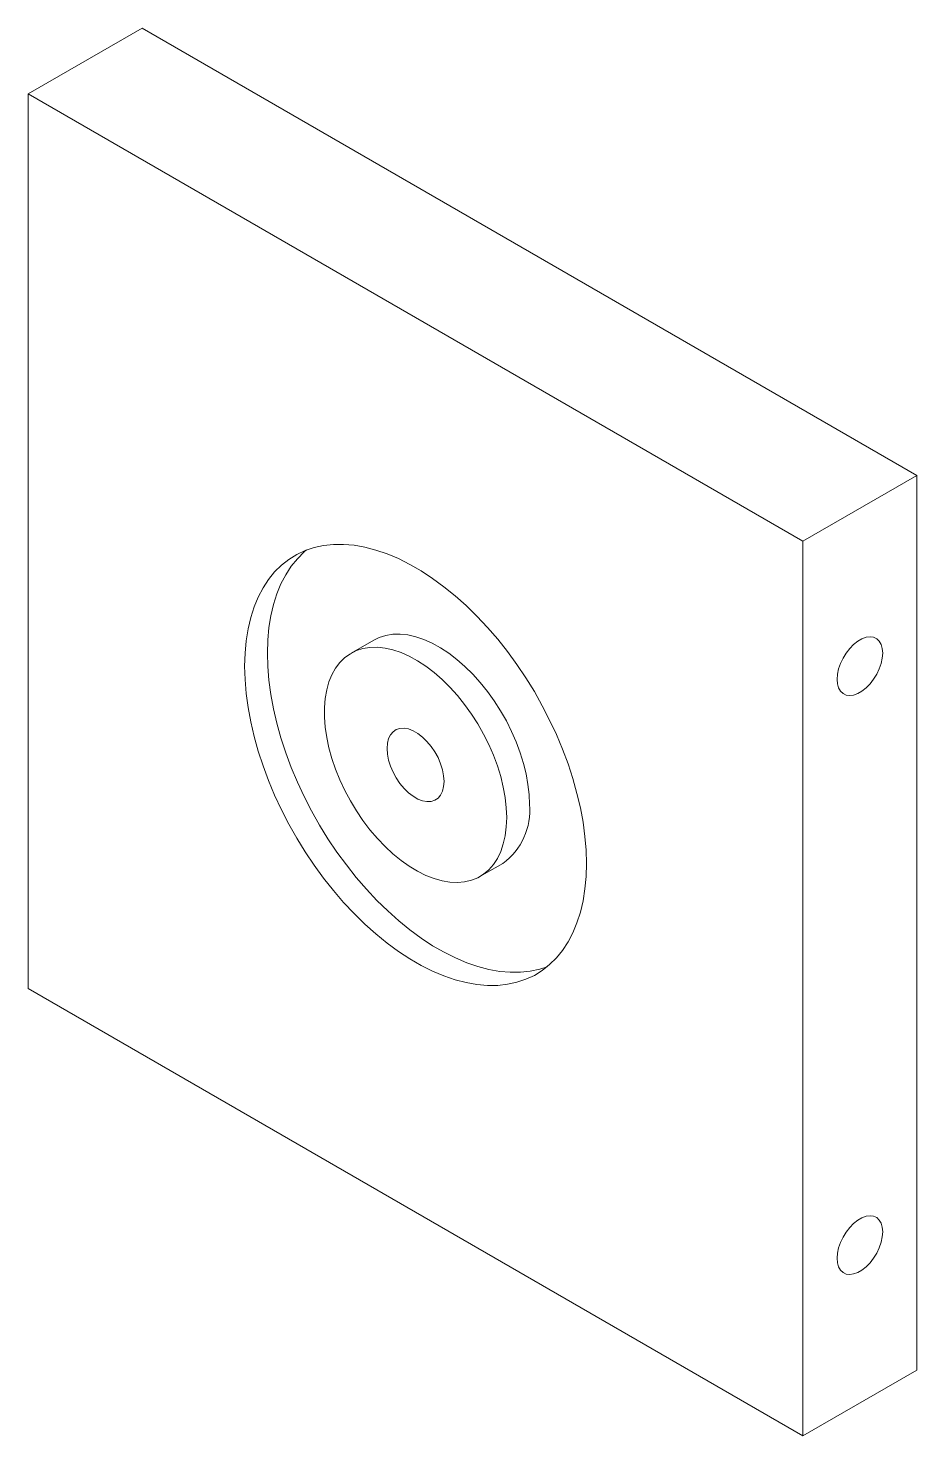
# Paper-space layout '_Isométrica' of a CAD drawing. Header units: millimetres. Extents: x -13.8 to 13.8, y -21.8 to 21.8.
import ezdxf

# ---------------------------------------------------------------- set-up
doc = ezdxf.new("R2010")
doc.units = ezdxf.units.MM

psp = doc.layouts.new('_Isométrica')

# ---------------------------------------------------------------- linework, layer by layer
at = {"color": 7, "linetype": 'Continuous', "lineweight": 15}
for p, q in [((-13.789, 19.8), (-10.253, 21.841)), ((13.789, 7.962), (-10.253, 21.841)), ((10.253, 5.921), (-13.789, 19.8)), ((-13.789, 19.8), (-13.789, -7.962)), ((10.253, 5.921), (13.789, 7.962)), ((13.789, -19.8), (13.789, 7.962)), ((10.253, -21.841), (10.253, 5.921)), ((-3.06, 2.852), (-3.768, 2.444)), ((0.232, -4.485), (0.939, -4.077)), ((-13.789, -7.962), (10.253, -21.841)), ((10.253, -21.841), (13.789, -19.8))]:
    psp.add_line(p, q, dxfattribs=at)
at = {"color": 7, "linetype": 'Continuous', "lineweight": 15, "flags": 128}
for points in [[(3.536, -4.082), (3.524, -3.666), (3.488, -3.238), (3.429, -2.801), (3.347, -2.355), (3.242, -1.904), (3.115, -1.448), (2.966, -0.991), (2.795, -0.534), (2.604, -0.079), (2.394, 0.372), (2.165, 0.817), (1.919, 1.253), (1.656, 1.68), (1.378, 2.094), (1.086, 2.494), (0.781, 2.879), (0.465, 3.246), (0.138, 3.594), (-0.197, 3.922), (-0.538, 4.227), (-0.886, 4.509), (-1.237, 4.766), (-1.591, 4.998), (-1.945, 5.202), (-2.299, 5.379), (-2.65, 5.527), (-2.997, 5.646), (-3.339, 5.736), (-3.674, 5.795), (-4, 5.823), (-4.316, 5.821), (-4.621, 5.789), (-4.914, 5.726), (-5.192, 5.633), (-5.455, 5.51), (-5.701, 5.358), (-5.93, 5.178), (-6.14, 4.969), (-6.331, 4.735), (-6.501, 4.474), (-6.65, 4.189), (-6.778, 3.88), (-6.883, 3.55), (-6.965, 3.199), (-7.024, 2.83), (-7.059, 2.443), (-7.071, 2.041), (-7.059, 1.625), (-7.024, 1.197), (-6.965, 0.76), (-6.883, 0.314), (-6.778, -0.137), (-6.65, -0.593), (-6.501, -1.05), (-6.331, -1.507), (-6.14, -1.962), (-5.93, -2.413), (-5.701, -2.858), (-5.455, -3.294), (-5.192, -3.721), (-4.914, -4.135), (-4.621, -4.535), (-4.316, -4.92), (-4, -5.287), (-3.674, -5.635), (-3.339, -5.963), (-2.997, -6.268), (-2.65, -6.55), (-2.299, -6.807), (-1.945, -7.039), (-1.591, -7.243), (-1.237, -7.42), (-0.886, -7.568), (-0.538, -7.687), (-0.197, -7.777), (0.138, -7.836), (0.465, -7.864), (0.781, -7.862), (1.086, -7.83), (1.378, -7.767), (1.656, -7.674), (1.919, -7.551), (2.165, -7.399), (2.394, -7.219), (2.604, -7.01), (2.795, -6.776), (2.966, -6.515), (3.115, -6.23), (3.242, -5.921), (3.347, -5.591), (3.429, -5.241), (3.488, -4.871), (3.524, -4.484), (3.536, -4.082)], [(-5.147, 5.65), (-5.223, 5.586), (-5.433, 5.378), (-5.624, 5.143), (-5.794, 4.882), (-5.943, 4.597), (-6.071, 4.289), (-6.176, 3.958), (-6.258, 3.608), (-6.317, 3.238), (-6.352, 2.851), (-6.364, 2.449), (-6.352, 2.033), (-6.317, 1.606), (-6.258, 1.168), (-6.176, 0.722), (-6.071, 0.271), (-5.943, -0.184), (-5.794, -0.642), (-5.624, -1.099), (-5.433, -1.554), (-5.223, -2.005), (-4.994, -2.45), (-4.747, -2.886), (-4.485, -3.312), (-4.206, -3.727), (-3.914, -4.127), (-3.609, -4.511), (-3.293, -4.879), (-2.967, -5.227), (-2.632, -5.554), (-2.29, -5.86), (-1.943, -6.142), (-1.591, -6.399), (-1.238, -6.631), (-0.883, -6.835), (-0.53, -7.012), (-0.179, -7.16), (0.169, -7.279), (0.511, -7.368), (0.845, -7.427), (1.172, -7.456), (1.488, -7.454), (1.793, -7.422), (2.085, -7.359), (2.319, -7.283)], [(1.061, -2.653), (1.049, -2.35), (1.014, -2.035), (0.956, -1.712), (0.875, -1.383), (0.773, -1.051), (0.649, -0.719), (0.505, -0.389), (0.343, -0.064), (0.163, 0.252), (-0.033, 0.558), (-0.244, 0.851), (-0.467, 1.128), (-0.7, 1.388), (-0.943, 1.627), (-1.192, 1.845), (-1.447, 2.039), (-1.703, 2.208), (-1.961, 2.349), (-2.217, 2.463), (-2.469, 2.548), (-2.715, 2.604), (-2.953, 2.629), (-3.182, 2.624), (-3.399, 2.589), (-3.602, 2.525), (-3.79, 2.43), (-3.962, 2.307), (-4.115, 2.157), (-4.249, 1.98), (-4.362, 1.778), (-4.454, 1.554), (-4.523, 1.307), (-4.57, 1.042), (-4.593, 0.759), (-4.593, 0.462), (-4.57, 0.152), (-4.523, -0.167), (-4.454, -0.493), (-4.362, -0.824), (-4.249, -1.157), (-4.115, -1.488), (-3.962, -1.815), (-3.79, -2.136), (-3.602, -2.448), (-3.399, -2.747), (-3.182, -3.033), (-2.953, -3.301), (-2.715, -3.551), (-2.469, -3.78), (-2.217, -3.986), (-1.961, -4.168), (-1.703, -4.323), (-1.447, -4.451), (-1.192, -4.551), (-0.943, -4.621), (-0.7, -4.661), (-0.467, -4.672), (-0.244, -4.652), (-0.033, -4.602), (0.163, -4.522), (0.343, -4.413), (0.505, -4.276), (0.649, -4.113), (0.773, -3.923), (0.875, -3.71), (0.956, -3.474), (1.014, -3.218), (1.049, -2.944), (1.061, -2.653)], [(1.768, -2.245), (1.756, -1.941), (1.721, -1.627), (1.663, -1.303), (1.582, -0.974), (1.48, -0.643), (1.356, -0.31), (1.212, 0.019), (1.05, 0.344), (0.87, 0.66), (0.674, 0.966), (0.464, 1.259), (0.241, 1.536), (0.007, 1.796), (-0.236, 2.036), (-0.485, 2.253), (-0.739, 2.447), (-0.996, 2.616), (-1.254, 2.758), (-1.509, 2.872), (-1.762, 2.957), (-2.008, 3.012), (-2.246, 3.037), (-2.475, 3.033), (-2.692, 2.998), (-2.895, 2.933), (-3.06, 2.852)], [(11.314, 1.634), (11.326, 1.791), (11.361, 1.957), (11.42, 2.125), (11.498, 2.291), (11.595, 2.448), (11.706, 2.591), (11.827, 2.716), (11.956, 2.818), (12.086, 2.893), (12.214, 2.94), (12.336, 2.955), (12.447, 2.94), (12.543, 2.894), (12.622, 2.819), (12.68, 2.718), (12.716, 2.594), (12.728, 2.451), (12.716, 2.294), (12.68, 2.128), (12.622, 1.96), (12.543, 1.794), (12.447, 1.637), (12.336, 1.493), (12.214, 1.369), (12.086, 1.267), (11.956, 1.192), (11.827, 1.145), (11.706, 1.13), (11.595, 1.145), (11.498, 1.191), (11.42, 1.266), (11.361, 1.367), (11.326, 1.491), (11.314, 1.634)], [(-0.884, -1.531), (-0.896, -1.356), (-0.932, -1.172), (-0.99, -0.983), (-1.07, -0.796), (-1.169, -0.615), (-1.284, -0.445), (-1.413, -0.291), (-1.551, -0.156), (-1.695, -0.045), (-1.841, 0.039), (-1.985, 0.094), (-2.123, 0.119), (-2.251, 0.113), (-2.366, 0.076), (-2.465, 0.009), (-2.545, -0.086), (-2.604, -0.206), (-2.64, -0.349), (-2.652, -0.51), (-2.64, -0.685), (-2.604, -0.869), (-2.545, -1.058), (-2.465, -1.245), (-2.366, -1.426), (-2.251, -1.596), (-2.123, -1.75), (-1.985, -1.885), (-1.841, -1.996), (-1.695, -2.08), (-1.551, -2.135), (-1.413, -2.16), (-1.284, -2.154), (-1.169, -2.117), (-1.07, -2.05), (-0.99, -1.955), (-0.932, -1.835), (-0.896, -1.692), (-0.884, -1.531)], [(11.314, -16.33), (11.326, -16.173), (11.361, -16.007), (11.42, -15.839), (11.498, -15.673), (11.595, -15.516), (11.706, -15.372), (11.827, -15.248), (11.956, -15.146), (12.086, -15.071), (12.214, -15.024), (12.336, -15.009), (12.447, -15.024), (12.543, -15.07), (12.622, -15.145), (12.68, -15.246), (12.716, -15.37), (12.728, -15.513), (12.716, -15.67), (12.68, -15.836), (12.622, -16.004), (12.543, -16.17), (12.447, -16.327), (12.336, -16.47), (12.214, -16.595), (12.086, -16.697), (11.956, -16.772), (11.827, -16.818), (11.706, -16.834), (11.595, -16.819), (11.498, -16.773), (11.42, -16.698), (11.361, -16.597), (11.326, -16.473), (11.314, -16.33)]]:
    psp.add_lwpolyline(points, dxfattribs=at)
at = {"color": 7, "linetype": 'Continuous', "lineweight": 15}
psp.add_arc((-0.238, -2.441), 2.015, 305.7371, 5.5751, dxfattribs=at)

doc.saveas('drawing.dxf')
